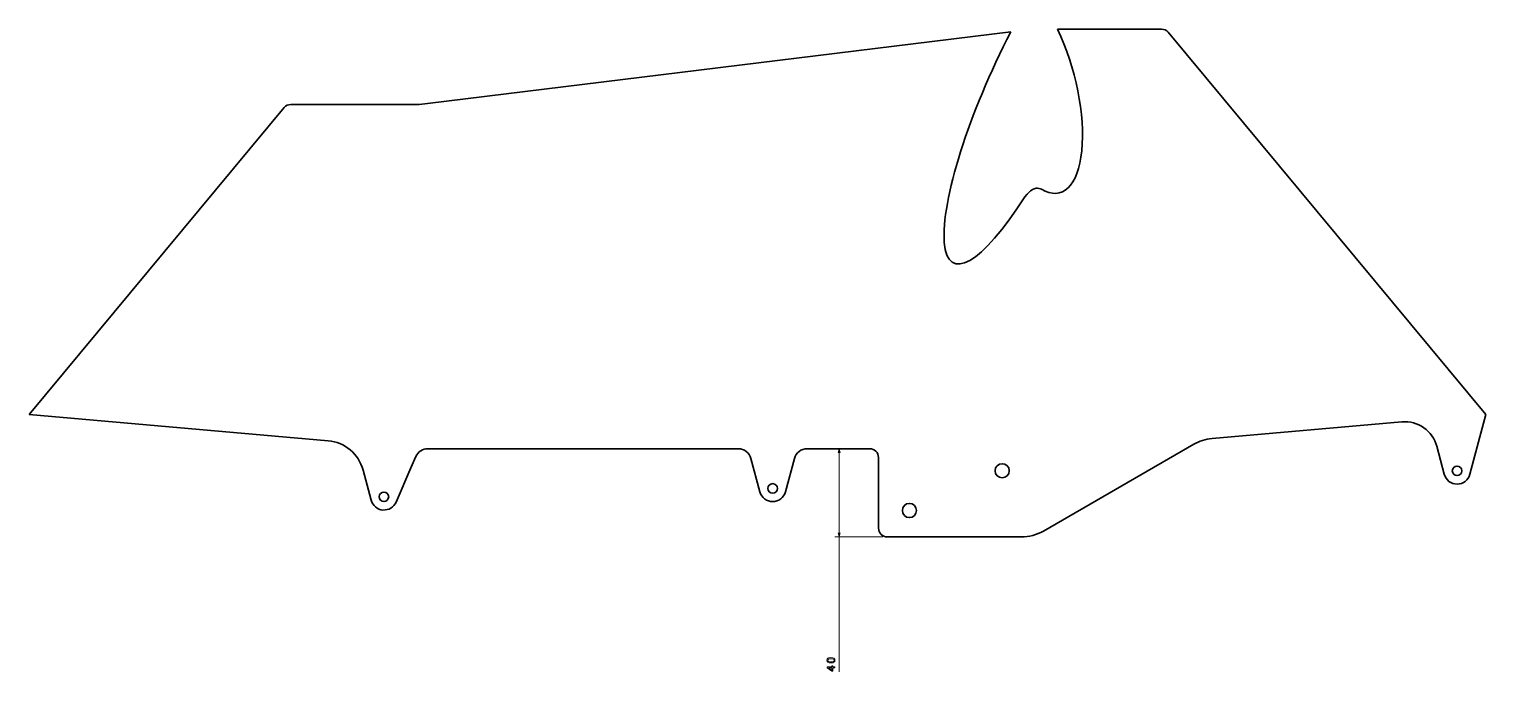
# Model space of a CAD drawing. Extents: x 83 to 743, y 171 to 462.
import ezdxf

# ---------------------------------------------------------------- set-up
doc = ezdxf.new("R2010")
doc.units = 0

msp = doc.modelspace()

# ---------------------------------------------------------------- linework, layer by layer
at = {"color": 7, "lineweight": 35}
for p, q in [((527.592529, 460.372681), (263.513336, 427.947845)), ((595.77832, 461.608276), (548.694092, 461.608276)), ((742.655518, 287.063385), (598.855103, 460.164307)), ((83.090027, 287.063385), (198.543045, 426.040894)), ((255.971893, 427.484863), (201.619873, 427.484863)), ((83.090027, 287.063385), (218.462418, 275.219818)), ((618.665466, 276.215637), (704.629456, 283.736511)), ((735.408569, 260.017456), (742.655518, 287.063385)), ((263.679138, 271.608276), (404.103912, 271.608276)), ((435.381317, 271.608276), (463.655518, 271.608276)), ((610.408569, 273.612274), (542.296509, 234.287766)), ((467.655518, 267.608276), (467.655518, 235.608276)), ((471.655518, 231.608276), (532.296509, 231.608276))]:
    msp.add_line(p, q, dxfattribs=at)
at = {"color": 7, "lineweight": 35, "ltscale": 0.094268}
msp.add_line((259.742615, 427.484863), (255.971893, 427.484863), dxfattribs=at)
at = {"color": 7, "lineweight": 35, "ltscale": 0.094976}
msp.add_line((263.513336, 427.947845), (259.742615, 427.484863), dxfattribs=at)
at = {"color": 7, "lineweight": 13}
for p, q in [((449.849884, 170.52417), (449.849884, 271.608276)), ((469.655518, 231.608276), (447.849884, 231.608276))]:
    msp.add_line(p, q, dxfattribs=at)
at = {"color": 7, "lineweight": 35, "ltscale": 0.327625}
msp.add_line((720.425659, 272.675903), (723.817505, 260.017456), dxfattribs=at)
at = {"color": 7, "lineweight": 35, "ltscale": 0.138345}
msp.add_line((255.971893, 262.920959), (258.175232, 267.997223), dxfattribs=at)
at = {"color": 7, "lineweight": 35, "ltscale": 0.390968}
for p, q in [((409.899475, 267.161194), (413.947083, 252.055359)), ((425.538147, 252.055359), (429.585754, 267.161194))]:
    msp.add_line(p, q, dxfattribs=at)
at = {"color": 7, "lineweight": 35, "ltscale": 0.354183}
msp.add_line((234.280273, 261.947052), (237.947052, 248.262466), dxfattribs=at)
at = {"color": 7, "lineweight": 35, "ltscale": 0.422279}
msp.add_line((249.246506, 247.426422), (255.971893, 262.920959), dxfattribs=at)
at = {"color": 7, "lineweight": 35}
for points in [[(541.42627, 389.099182), (540.858032, 389.336731), (540.254517, 389.495148), (539.631714, 389.557861), (539.005859, 389.51889), (538.589111, 389.43692), (538.183716, 389.314789), (537.71283, 389.121063), (537.265198, 388.886047), (536.516846, 388.384705), (535.832214, 387.811096)], [(535.832214, 387.811096), (534.904541, 386.867676), (533.884827, 385.629028)]]:
    msp.add_lwpolyline(points, dxfattribs=at)
at = {"color": 7, "lineweight": 13}
for points in [[(450.367523, 269.676422), (449.849884, 271.608276), (449.332245, 269.676422)], [(449.332245, 233.540131), (449.849884, 231.608276), (450.367523, 233.540131)]]:
    msp.add_lwpolyline(points, dxfattribs=at)
for points in [[(446.140228, 174.562805), (446.932007, 174.638443), (447.496857, 174.875473), (447.839783, 175.253723), (447.950745, 175.778214), (447.839783, 176.297668), (447.496857, 176.675903), (446.932007, 176.907898), (446.140228, 176.988586), (445.353485, 176.907898), (445.040802, 176.812073), (444.7836, 176.675903), (444.440674, 176.297668), (444.324646, 175.778214), (444.440674, 175.253723), (444.788635, 174.875473), (445.353485, 174.638443)], [(447.849884, 172.319565), (447.849884, 172.773468), (446.982452, 172.773468), (446.982452, 173.272736), (446.578979, 173.272736), (446.578979, 172.773468), (444.425537, 172.773468), (444.425537, 172.314514), (446.538635, 170.781372), (446.982452, 170.781372), (446.982452, 172.319565)], [(446.140228, 175.046936), (445.529999, 175.08728), (445.091248, 175.213379), (444.834045, 175.440308), (444.743256, 175.778214), (444.834045, 176.111069), (445.091248, 176.338013), (445.529999, 176.464081), (446.140228, 176.50444), (446.755493, 176.464081), (447.194275, 176.338013), (447.451477, 176.111069), (447.537201, 175.778214), (447.451477, 175.440308), (447.194275, 175.213379), (446.755493, 175.08728)], [(446.578979, 171.205017), (445.010559, 172.319565), (446.578979, 172.319565)]]:
    msp.add_lwpolyline(points, close=True, dxfattribs=at)
at = {"color": 7, "lineweight": 35}
for centre, radius in [((523.655518, 261.608276), 3.2), ((729.613037, 261.570374), 2.15), ((243.742615, 249.815369), 2.15), ((419.742615, 253.608276), 2.15), ((481.655518, 243.608276), 3.2)]:
    msp.add_circle(centre, radius, dxfattribs=at)
for centre, radius, start, end in [((595.77832, 457.608276), 4, 39.717492, 89.999996), ((201.619873, 423.484863), 4, 90.000003, 140.28251), ((705.936768, 268.79361), 15, 15, 95.000002), ((216.893616, 257.28833), 18, 15, 84.999997), ((263.679138, 265.608276), 6, 90.000003, 156.536816), ((404.103912, 265.608276), 6, 15, 90.000003), ((435.381317, 265.608276), 6, 90.000003, 164.999994), ((463.655518, 267.608276), 4, 0, 90.000003), ((620.408569, 256.291748), 20, 95.000002, 120.000003), ((729.613037, 261.570374), 6, 195.000006, 345), ((419.742615, 253.608276), 6, 195.000006, 345), ((243.742615, 249.815369), 6, 195.000006, 336.53681), ((471.655518, 235.608276), 4, 180.000005, 269.999997), ((532.296509, 251.608276), 20, 269.999997, 299.999998)]:
    msp.add_arc(centre, radius, start, end, dxfattribs=at)
for centre, major_axis, ratio, start_param, end_param in [((536.887146, 433.713684), (-35.114716, -78.014709), 0.233773, 4.4704786572, 7.2990039604), ((536.841187, 435.930115), (12.777618, -48.461014), 0.399078, 5.898418585, 8.3041558659)]:
    msp.add_ellipse(centre, major_axis=major_axis, ratio=ratio, start_param=start_param, end_param=end_param, dxfattribs=at)

doc.saveas('drawing.dxf')
